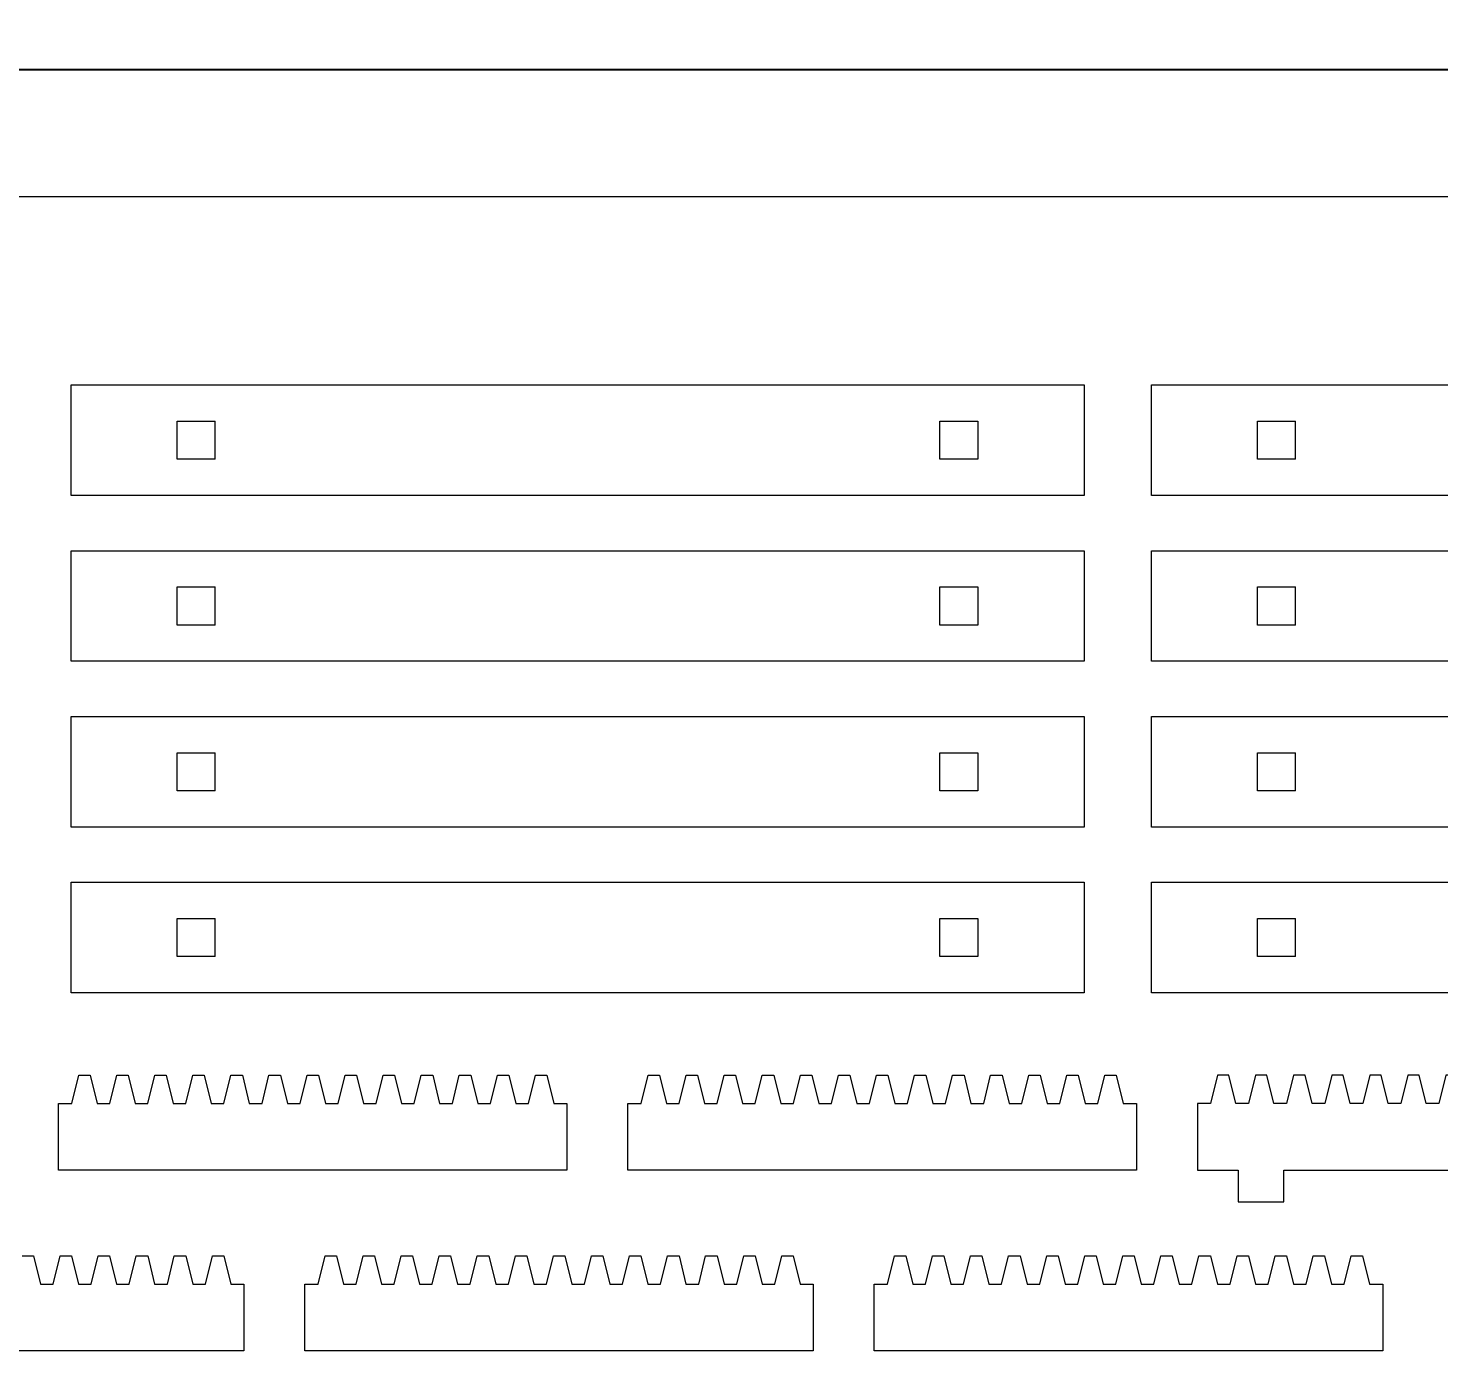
# Model space of a CAD drawing. Header units: millimetres. Extents: x 0 to 634, y 0 to 463.
# Drawn here: x 347.6 to 458.6, y 358.5 to 463.3 of the extents above; entities that cross this region are included whole.
import ezdxf

# ---------------------------------------------------------------- set-up
doc = ezdxf.new("R2010")
doc.units = ezdxf.units.MM
doc.header["$MEASUREMENT"] = 0
doc.layers.get('0').update_dxf_attribs({"linetype": 'CONTINUOUS', "lineweight": 0})
doc.layers.get('Defpoints').update_dxf_attribs({"linetype": 'CONTINUOUS'})
doc.styles.get("Standard").update_dxf_attribs({"font": 'txt', "width": 0.75})
doc.dimstyles.get("Standard").update_dxf_attribs({"dimtxt": 2.5, "dimasz": 2.5, "dimexe": 1.25, "dimexo": 0.625, "dimtad": 1, "dimtxsty": 'Standard', "dimcen": 2.5, "dimadec": 0, "dimazin": 0, "dimtfac": 1, "dimtmove": 0, "dimatfit": 3, "dimfxl": 1, "dimarcsym": 0})

# ---------------------------------------------------------------- blocks, each defined once
blk = doc.blocks.new('*D1')
at = {"color": 0, "linetype": 'Continuous', "lineweight": -2, "transparency": 16777216}
for p, q in [((0, 450.62), (0, 461.25)), ((600, 450.62), (600, 461.25)), ((5, 460), (287.75, 460)), ((595, 460), (312.25, 460))]:
    blk.add_line(p, q, dxfattribs=at)
at = {"color": 0, "linetype": 'Continuous', "transparency": 16777216}
for points in [[(5, 460.83), (5, 459.17), (0, 460)], [(595, 460.83), (595, 459.17), (600, 460)]]:
    blk.add_solid(points, dxfattribs=at)
at = {"layer": 'Defpoints', "color": 0, "linetype": 'Continuous', "transparency": 16777216}
for p in [(600, 460), (0, 450), (600, 450)]:
    blk.add_point(p, dxfattribs=at)
at = {"color": 0, "linetype": 'Continuous', "transparency": 16777216, "insert": (300, 460), "char_height": 5, "attachment_point": 5}
blk.add_mtext('\\A1;600.0000', dxfattribs=at)

msp = doc.modelspace()

# ---------------------------------------------------------------- linework, layer by layer
for p, q in [((359.33217, 429.35), (359.33217, 432.35)), ((359.33217, 432.35), (362.33217, 432.35)), ((362.33217, 429.35), (362.33217, 432.35)), ((419.33217, 432.35), (422.33217, 432.35)), ((419.33217, 429.35), (419.33217, 432.35)), ((422.33217, 432.35), (422.33217, 429.35)), ((444.33217, 429.35), (444.33217, 432.35)), ((444.33217, 432.35), (447.33217, 432.35)), ((447.33217, 429.35), (447.33217, 432.35)), ((362.33217, 429.35), (359.33217, 429.35)), ((422.33217, 429.35), (419.33217, 429.35)), ((447.33217, 429.35), (444.33217, 429.35)), ((359.33217, 416.3), (359.33217, 419.3)), ((359.33217, 419.3), (362.33217, 419.3)), ((362.33217, 416.3), (362.33217, 419.3)), ((419.33217, 419.3), (422.33217, 419.3)), ((419.33217, 416.3), (419.33217, 419.3)), ((422.33217, 419.3), (422.33217, 416.3)), ((444.33217, 416.3), (444.33217, 419.3)), ((444.33217, 419.3), (447.33217, 419.3)), ((447.33217, 416.3), (447.33217, 419.3)), ((362.33217, 416.3), (359.33217, 416.3)), ((422.33217, 416.3), (419.33217, 416.3)), ((447.33217, 416.3), (444.33217, 416.3)), ((359.33217, 403.25), (359.33217, 406.25)), ((359.33217, 406.25), (362.33217, 406.25)), ((362.33217, 403.25), (362.33217, 406.25)), ((419.33217, 406.25), (422.33217, 406.25)), ((419.33217, 403.25), (419.33217, 406.25)), ((422.33217, 406.25), (422.33217, 403.25)), ((444.33217, 403.25), (444.33217, 406.25)), ((444.33217, 406.25), (447.33217, 406.25)), ((447.33217, 403.25), (447.33217, 406.25)), ((362.33217, 403.25), (359.33217, 403.25)), ((422.33217, 403.25), (419.33217, 403.25)), ((447.33217, 403.25), (444.33217, 403.25)), ((359.33217, 390.2), (359.33217, 393.2)), ((359.33217, 393.2), (362.33217, 393.2)), ((362.33217, 390.2), (362.33217, 393.2)), ((419.33217, 393.2), (422.33217, 393.2)), ((419.33217, 390.2), (419.33217, 393.2)), ((422.33217, 393.2), (422.33217, 390.2)), ((444.33217, 390.2), (444.33217, 393.2)), ((444.33217, 393.2), (447.33217, 393.2)), ((447.33217, 390.2), (447.33217, 393.2)), ((362.33217, 390.2), (359.33217, 390.2)), ((422.33217, 390.2), (419.33217, 390.2)), ((447.33217, 390.2), (444.33217, 390.2))]:
    msp.add_line(p, q)
at = {"linetype": 'Continuous'}
msp.add_lwpolyline([(0, 0), (600, 0), (600, 450), (0, 450)], close=True, dxfattribs=at)
for points in [[(430.68217, 426.5), (350.98217, 426.5), (350.98217, 435.2), (430.68217, 435.2)], [(515.68217, 426.5), (435.98217, 426.5), (435.98217, 435.2), (515.68217, 435.2)], [(430.68217, 413.45), (350.98217, 413.45), (350.98217, 422.15), (430.68217, 422.15)], [(515.68217, 413.45), (435.98217, 413.45), (435.98217, 422.15), (515.68217, 422.15)], [(430.68217, 400.4), (350.98217, 400.4), (350.98217, 409.1), (430.68217, 409.1)], [(515.68217, 400.4), (435.98217, 400.4), (435.98217, 409.1), (515.68217, 409.1)], [(430.68217, 387.35), (350.98217, 387.35), (350.98217, 396.05), (430.68217, 396.05)], [(515.68217, 387.35), (435.98217, 387.35), (435.98217, 396.05), (515.68217, 396.05)]]:
    msp.add_lwpolyline(points, close=True)
for points in [[(353.2, 373.4, 0), (350, 373.4, 0), (350, 378.65, 0), (351.0335, 378.65, 0), (351.58091, 380.87344, 0), (352.48091, 380.87344, 0), (353.02832, 378.65, 0), (354.02835, 378.65, 0), (354.57576, 380.87344, 0), (355.47576, 380.87344, 0), (356.02316, 378.65, 0), (357.02319, 378.65, 0), (357.5706, 380.87344, 0), (358.4706, 380.87344, 0), (359.01801, 378.65, 0), (360.01804, 378.65, 0), (360.56544, 380.87344, 0), (361.46544, 380.87344, 0), (362.01285, 378.65, 0), (363.01288, 378.65, 0), (363.56029, 380.87344, 0), (364.46029, 380.87344, 0), (365.0077, 378.65, 0), (366.00772, 378.65, 0), (366.55513, 380.87344, 0), (367.45513, 380.87344, 0), (368.00254, 378.65, 0), (369.00257, 378.65, 0), (369.54998, 380.87344, 0), (370.44998, 380.87344, 0), (370.99738, 378.65, 0), (371.99741, 378.65, 0), (372.54482, 380.87344, 0), (373.44482, 380.87344, 0), (373.99223, 378.65, 0), (374.99226, 378.65, 0), (375.53966, 380.87344, 0), (376.43966, 380.87344, 0), (376.98707, 378.65, 0), (377.9871, 378.65, 0), (378.53451, 380.87344, 0), (379.43451, 380.87344, 0), (379.98192, 378.65, 0), (380.98195, 378.65, 0), (381.52935, 380.87344, 0), (382.42935, 380.87344, 0), (382.97676, 378.65, 0), (383.97679, 378.65, 0), (384.5242, 380.87344, 0), (385.4242, 380.87344, 0), (385.97161, 378.65, 0), (386.97163, 378.65, 0), (387.51904, 380.87344, 0), (388.41904, 380.87344, 0), (388.96645, 378.65, 0), (390, 378.65, 0), (390, 373.4, 0), (386.8, 373.4, 0), (383.2, 373.4, 0), (356.8, 373.4, 0)], [(398, 373.4, 0), (394.8, 373.4, 0), (394.8, 378.65, 0), (395.8335, 378.65, 0), (396.38091, 380.87344, 0), (397.28091, 380.87344, 0), (397.82832, 378.65, 0), (398.82835, 378.65, 0), (399.37576, 380.87344, 0), (400.27576, 380.87344, 0), (400.82316, 378.65, 0), (401.82319, 378.65, 0), (402.3706, 380.87344, 0), (403.2706, 380.87344, 0), (403.81801, 378.65, 0), (404.81804, 378.65, 0), (405.36544, 380.87344, 0), (406.26544, 380.87344, 0), (406.81285, 378.65, 0), (407.81288, 378.65, 0), (408.36029, 380.87344, 0), (409.26029, 380.87344, 0), (409.8077, 378.65, 0), (410.80772, 378.65, 0), (411.35513, 380.87344, 0), (412.25513, 380.87344, 0), (412.80254, 378.65, 0), (413.80257, 378.65, 0), (414.34998, 380.87344, 0), (415.24998, 380.87344, 0), (415.79738, 378.65, 0), (416.79741, 378.65, 0), (417.34482, 380.87344, 0), (418.24482, 380.87344, 0), (418.79223, 378.65, 0), (419.79226, 378.65, 0), (420.33966, 380.87344, 0), (421.23966, 380.87344, 0), (421.78707, 378.65, 0), (422.7871, 378.65, 0), (423.33451, 380.87344, 0), (424.23451, 380.87344, 0), (424.78192, 378.65, 0), (425.78195, 378.65, 0), (426.32935, 380.87344, 0), (427.22935, 380.87344, 0), (427.77676, 378.65, 0), (428.77679, 378.65, 0), (429.3242, 380.87344, 0), (430.2242, 380.87344, 0), (430.77161, 378.65, 0), (431.77163, 378.65, 0), (432.31904, 380.87344, 0), (433.21904, 380.87344, 0), (433.76645, 378.65, 0), (434.8, 378.65, 0), (434.8, 373.4, 0), (431.6, 373.4, 0), (428, 373.4, 0), (401.6, 373.4, 0)], [(372.58217, 359.16703, 0), (369.38217, 359.16703, 0), (369.38217, 364.41703, 0), (370.41567, 364.41703, 0), (370.96308, 366.64048, 0), (371.86308, 366.64048, 0), (372.41049, 364.41703, 0), (373.41051, 364.41703, 0), (373.95792, 366.64048, 0), (374.85792, 366.64048, 0), (375.40533, 364.41703, 0), (376.40536, 364.41703, 0), (376.95277, 366.64048, 0), (377.85277, 366.64048, 0), (378.40017, 364.41703, 0), (379.4002, 364.41703, 0), (379.94761, 366.64048, 0), (380.84761, 366.64048, 0), (381.39502, 364.41703, 0), (382.39505, 364.41703, 0), (382.94246, 366.64048, 0), (383.84246, 366.64048, 0), (384.38986, 364.41703, 0), (385.38989, 364.41703, 0), (385.9373, 366.64048, 0), (386.8373, 366.64048, 0), (387.38471, 364.41703, 0), (388.38474, 364.41703, 0), (388.93214, 366.64048, 0), (389.83214, 366.64048, 0), (390.37955, 364.41703, 0), (391.37958, 364.41703, 0), (391.92699, 366.64048, 0), (392.82699, 366.64048, 0), (393.3744, 364.41703, 0), (394.37442, 364.41703, 0), (394.92183, 366.64048, 0), (395.82183, 366.64048, 0), (396.36924, 364.41703, 0), (397.36927, 364.41703, 0), (397.91668, 366.64048, 0), (398.81668, 366.64048, 0), (399.36408, 364.41703, 0), (400.36411, 364.41703, 0), (400.91152, 366.64048, 0), (401.81152, 366.64048, 0), (402.35893, 364.41703, 0), (403.35896, 364.41703, 0), (403.90636, 366.64048, 0), (404.80636, 366.64048, 0), (405.35377, 364.41703, 0), (406.3538, 364.41703, 0), (406.90121, 366.64048, 0), (407.80121, 366.64048, 0), (408.34862, 364.41703, 0), (409.38217, 364.41703, 0), (409.38217, 359.16703, 0), (406.18217, 359.16703, 0), (402.58217, 359.16703, 0), (376.18217, 359.16703, 0)], [(417.38217, 359.16703, 0), (414.18217, 359.16703, 0), (414.18217, 364.41703, 0), (415.21567, 364.41703, 0), (415.76308, 366.64048, 0), (416.66308, 366.64048, 0), (417.21049, 364.41703, 0), (418.21051, 364.41703, 0), (418.75792, 366.64048, 0), (419.65792, 366.64048, 0), (420.20533, 364.41703, 0), (421.20536, 364.41703, 0), (421.75277, 366.64048, 0), (422.65277, 366.64048, 0), (423.20017, 364.41703, 0), (424.2002, 364.41703, 0), (424.74761, 366.64048, 0), (425.64761, 366.64048, 0), (426.19502, 364.41703, 0), (427.19505, 364.41703, 0), (427.74246, 366.64048, 0), (428.64246, 366.64048, 0), (429.18986, 364.41703, 0), (430.18989, 364.41703, 0), (430.7373, 366.64048, 0), (431.6373, 366.64048, 0), (432.18471, 364.41703, 0), (433.18474, 364.41703, 0), (433.73214, 366.64048, 0), (434.63214, 366.64048, 0), (435.17955, 364.41703, 0), (436.17958, 364.41703, 0), (436.72699, 366.64048, 0), (437.62699, 366.64048, 0), (438.1744, 364.41703, 0), (439.17442, 364.41703, 0), (439.72183, 366.64048, 0), (440.62183, 366.64048, 0), (441.16924, 364.41703, 0), (442.16927, 364.41703, 0), (442.71668, 366.64048, 0), (443.61668, 366.64048, 0), (444.16408, 364.41703, 0), (445.16411, 364.41703, 0), (445.71152, 366.64048, 0), (446.61152, 366.64048, 0), (447.15893, 364.41703, 0), (448.15896, 364.41703, 0), (448.70636, 366.64048, 0), (449.60636, 366.64048, 0), (450.15377, 364.41703, 0), (451.1538, 364.41703, 0), (451.70121, 366.64048, 0), (452.60121, 366.64048, 0), (453.14862, 364.41703, 0), (454.18217, 364.41703, 0), (454.18217, 359.16703, 0), (450.98217, 359.16703, 0), (447.38217, 359.16703, 0), (420.98217, 359.16703, 0)]]:
    msp.add_polyline3d(points, close=True, dxfattribs=at)
for points in [[(444.17576, 380.87344, 0), (443.62835, 378.65, 0), (442.62832, 378.65, 0), (442.08091, 380.87344, 0), (441.18091, 380.87344, 0), (440.6335, 378.65, 0), (439.6, 378.65, 0), (439.6, 373.4, 0), (442.8, 373.4, 0)], [(450.16544, 380.87344, 0), (449.61804, 378.65, 0), (448.61801, 378.65, 0), (448.0706, 380.87344, 0), (447.1706, 380.87344, 0), (446.62319, 378.65, 0), (445.62316, 378.65, 0), (445.07576, 380.87344, 0), (444.17576, 380.87344, 0)], [(456.15513, 380.87344, 0), (455.60772, 378.65, 0), (454.6077, 378.65, 0), (454.06029, 380.87344, 0), (453.16029, 380.87344, 0), (452.61288, 378.65, 0), (451.61285, 378.65, 0), (451.06544, 380.87344, 0), (450.16544, 380.87344, 0)], [(462.14482, 380.87344, 0), (461.59741, 378.65, 0), (460.59738, 378.65, 0), (460.04998, 380.87344, 0), (459.14998, 380.87344, 0), (458.60257, 378.65, 0), (457.60254, 378.65, 0), (457.05513, 380.87344, 0), (456.15513, 380.87344, 0)], [(442.8, 373.4, 0), (442.8, 370.9, 0), (446.4, 370.9, 0), (446.4, 373.4, 0), (472.8, 373.4, 0), (472.8, 370.9, 0), (472.8, 373.4, 0)], [(347.12699, 366.64048, 0), (348.02699, 366.64048, 0), (348.5744, 364.41703, 0), (349.57442, 364.41703, 0), (350.12183, 366.64048, 0), (351.02183, 366.64048, 0), (351.56924, 364.41703, 0), (352.56927, 364.41703, 0), (353.11668, 366.64048, 0), (354.01668, 366.64048, 0), (354.56408, 364.41703, 0), (355.56411, 364.41703, 0), (356.11152, 366.64048, 0), (357.01152, 366.64048, 0), (357.55893, 364.41703, 0), (358.55896, 364.41703, 0), (359.10636, 366.64048, 0), (360.00636, 366.64048, 0), (360.55377, 364.41703, 0), (361.5538, 364.41703, 0), (362.10121, 366.64048, 0), (363.00121, 366.64048, 0), (363.54862, 364.41703, 0), (364.58217, 364.41703, 0), (364.58217, 359.16703, 0), (361.38217, 359.16703, 0), (357.78217, 359.16703, 0), (331.38217, 359.16703, 0)]]:
    msp.add_polyline3d(points, dxfattribs=at)

# ---------------------------------------------------------------- dimensions: what is measured, and where the dimension line sits
at = {"color": 3, "linetype": 'Continuous'}
dim = msp.add_linear_dim(base=(600, 460), p1=(0, 450), p2=(600, 450), dimstyle='Standard', override={"dimtxt": 5, "dimasz": 5, "dimgap": 1, "dimtad": 0, "dimtih": 1, "dimtoh": 0, "dimdec": 4, "dimzin": 0, "dimdsep": 46, "dimcen": 0.09, "dimtdec": 4, "dimtofl": 0, "dimtolj": 1, "dimtzin": 0}, dxfattribs=at)
dim.commit()
dim.dimension.update_dxf_attribs({"geometry": '*D1', "text_midpoint": (300, 460)})

doc.saveas('drawing.dxf')
